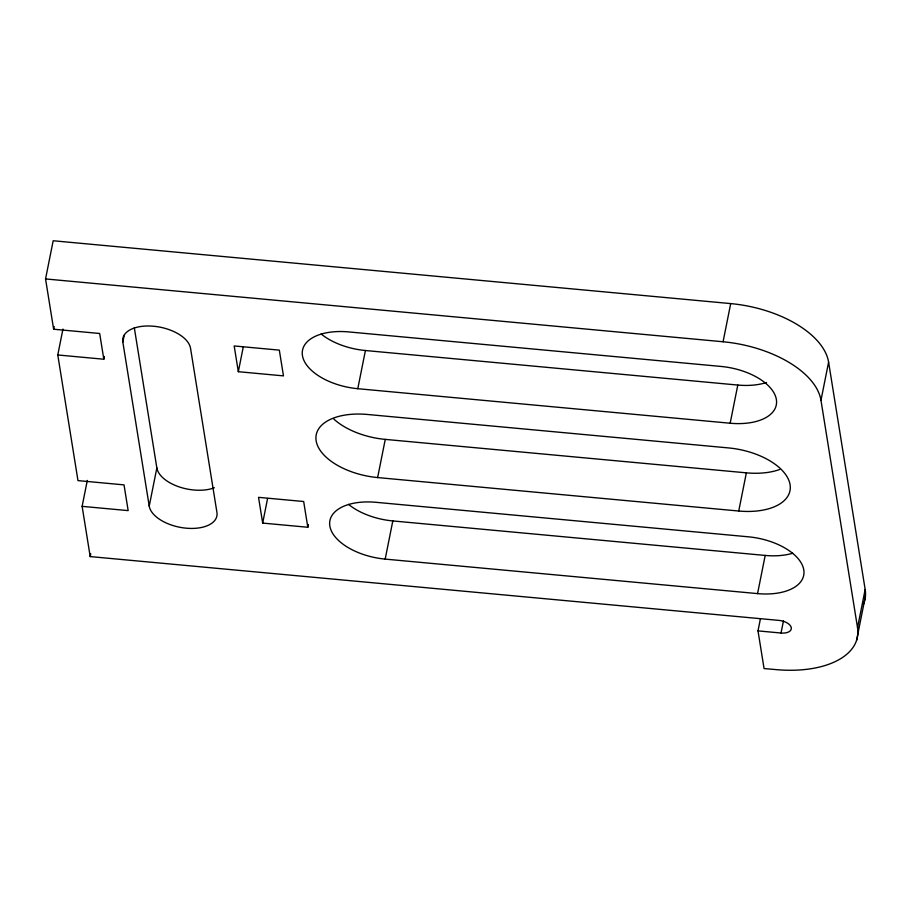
<?xml version="1.0" encoding="UTF-8"?>
<svg xmlns="http://www.w3.org/2000/svg" width="911" height="911" viewBox="0 0 911 911"><rect width="100%" height="100%" fill="white"/><g stroke="black" fill="none" stroke-linecap="round" stroke-linejoin="round"><path stroke-width="1.37" d="M62.95 329.065L57.78 354.971L103.82 359.23L99.675 333.483L53.635 329.224L45.55 278.937L53.18 240.755L730.702 303.591A91.453 48.602 11.3 0 1 828.6 362.145L865.165 589.508A91.453 48.602 11.3 0 1 863.264 604.619M53.635 329.224L54.182 326.491M103.82 359.23L104.366 356.508M760.457 618.615L758.009 630.89L781.023 633.02A11.49 6.104 11.3 0 0 791.295 627.759A11.49 6.104 11.3 0 0 778.996 620.402L90.2 556.587L82.127 506.357L87.297 480.45M122.837 342.035A34.47 18.311 11.3 0 1 153.652 326.24A34.47 18.311 11.3 0 1 190.547 348.309L216.932 512.381A34.47 18.311 11.3 0 1 186.117 528.175A34.47 18.311 11.3 0 1 149.222 506.106L122.837 342.035L124.203 335.225M90.2 556.587L90.747 553.854M149.222 506.106L156.851 467.935L134.304 327.698M238.329 371.699L234.184 345.952L279.324 350.131L283.469 375.879L238.329 371.699L243.226 347.148M308.351 524.542L307.816 527.264L262.675 523.085L267.572 498.545M357.784 388.701A51.699 27.478 11.3 0 1 302.441 355.597A51.699 27.478 11.3 0 1 348.651 331.911L721.034 366.438A51.699 27.478 11.3 0 1 776.377 399.542A51.699 27.478 11.3 0 1 730.167 423.228L357.784 388.701L365.413 350.519A51.699 27.478 11.3 0 1 321.15 333.984M377.632 477.569A57.45 30.53 11.3 0 1 316.14 440.787A57.45 30.53 11.3 0 1 367.486 414.471L728.584 447.927A57.45 30.53 11.3 0 1 790.076 484.698A57.45 30.53 11.3 0 1 738.73 511.025L377.632 477.569L385.262 439.387A57.45 30.53 11.3 0 1 333.859 419.094M385.182 559.103A51.699 27.478 11.3 0 1 329.839 526.011A51.699 27.478 11.3 0 1 376.049 502.314L748.432 536.818A51.699 27.478 11.3 0 1 803.787 569.922A51.699 27.478 11.3 0 1 757.565 593.608L385.182 559.103L392.812 520.933A51.699 27.478 11.3 0 1 348.56 504.398M758.009 630.89L764.067 668.56L775.785 669.585A91.453 48.602 11.3 0 0 857.536 627.679L820.97 400.316A91.453 48.602 11.3 0 0 723.072 341.762L730.702 303.591M730.167 423.228L737.796 385.057A51.699 27.478 11.3 0 0 766.515 382.483M738.73 511.025L746.36 472.843A57.45 30.53 11.3 0 0 779.657 469.507M757.565 593.608L765.194 555.437A51.699 27.478 11.3 0 0 792.627 553.262M820.97 400.316L828.6 362.145M781.023 633.02L783.483 620.755M857.536 627.679L865.165 589.508M856.568 640.399L865.45 595.988M45.55 278.937L723.072 341.762M365.413 350.519L737.796 385.057M385.262 439.387L746.36 472.843M392.812 520.933L765.194 555.437M82.127 506.357L128.166 510.615L124.021 484.88L77.982 480.609L57.78 354.971M307.816 527.264L303.67 501.517L258.53 497.338L262.675 523.085M214.381 487.749A34.47 18.311 11.3 0 1 178.886 486.804A34.47 18.311 11.3 0 1 156.851 467.935"/></g></svg>
